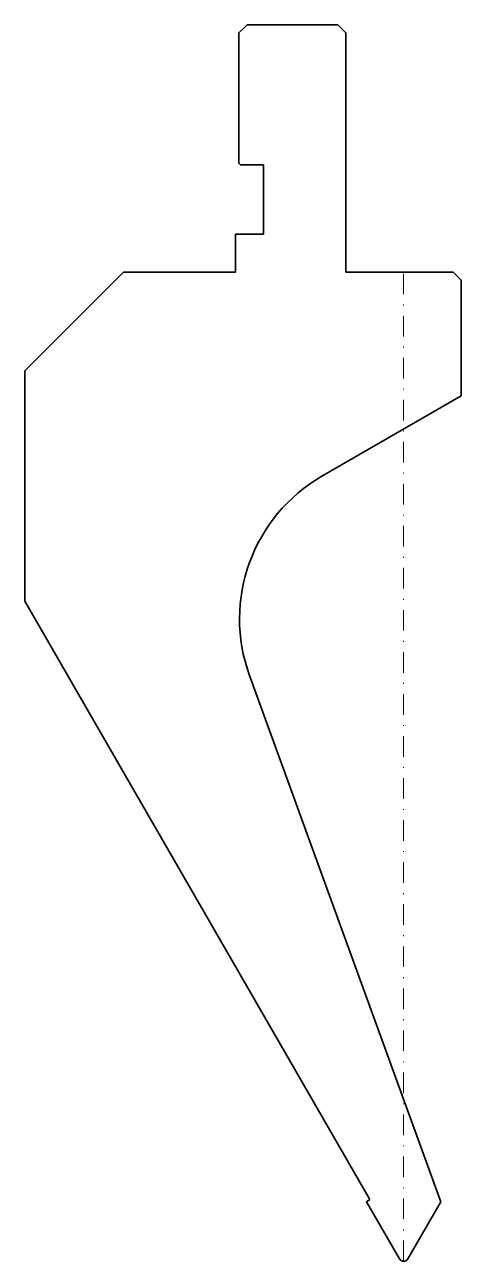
# Model space of a CAD drawing. Header units: millimetres. Extents: x -46 to 7, y 0 to 150.
import ezdxf

# ---------------------------------------------------------------- set-up
doc = ezdxf.new("R2010")
doc.units = ezdxf.units.MM
doc.header["$LTSCALE"] = 5
doc.linetypes.add('AUSGEZOGEN', pattern=[0])
doc.linetypes.add('DASHDOT', pattern=[1, 0.5, -0.25, 0, -0.25])
doc.layers.add('2', color=7, linetype='Continuous')
doc.layers.add('5', color=3, linetype='Continuous', true_color=0x00ff00)

msp = doc.modelspace()

# ---------------------------------------------------------------- linework, layer by layer
at = {"layer": '2', "color": 7, "linetype": 'AUSGEZOGEN', "lineweight": 35}
for p, q in [((-20, 149), (-19, 150)), ((-19, 150), (-8, 150)), ((-8, 150), (-7, 149)), ((-20, 133.2), (-20, 149)), ((-7, 149), (-7, 120)), ((-19.8, 133), (-20, 133.2)), ((-17, 133), (-19.8, 133)), ((-17, 124.6), (-17, 133)), ((-20.4, 120), (-20.4, 124.6)), ((-20.4, 124.6), (-17, 124.6)), ((-46, 108), (-34, 120)), ((-34, 120), (-20.4, 120)), ((-7, 120), (6, 120)), ((6, 120), (7, 119)), ((7, 119), (7, 105)), ((-46, 80.07), (-46, 108)), ((7, 105), (-9.92, 95.23)), ((-4.09, 7.48), (-46, 80.07)), ((-18.72, 71.07), (4.52, 7.23)), ((-4.52, 7.23), (-4.09, 7.48)), ((-0.52, 0.3), (-4.52, 7.23)), ((4.52, 7.23), (0.52, 0.3))]:
    msp.add_line(p, q, dxfattribs=at)
for centre, radius, start, end in [((0.08, 77.91), 20, 120, 200), ((0, 0.6), 0.6, 210, 330)]:
    msp.add_arc(centre, radius, start, end, dxfattribs=at)
at = {"layer": '5', "color": 3, "linetype": 'DASHDOT', "lineweight": 18, "true_color": 0x00ff00}
msp.add_line((0, 0), (0, 120), dxfattribs=at)

doc.saveas('drawing.dxf')
